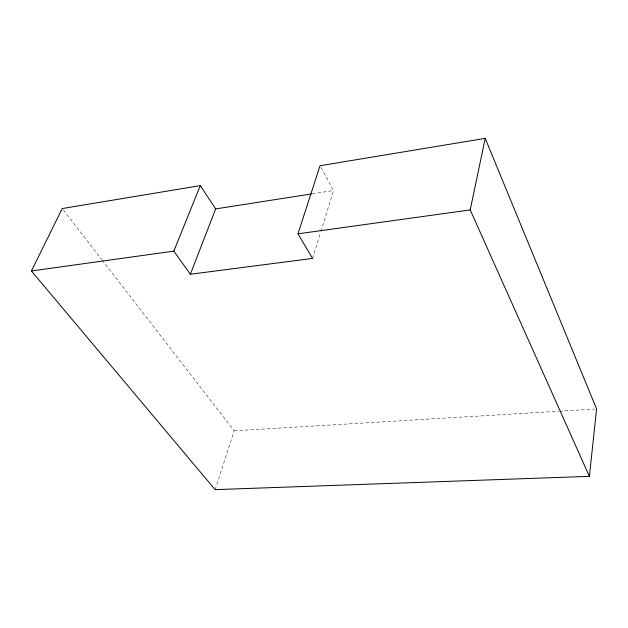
<?xml version="1.0" encoding="UTF-8"?>
<svg xmlns="http://www.w3.org/2000/svg" width="628" height="628" viewBox="0 0 628 628"><rect width="100%" height="100%" fill="white"/><g stroke="black" fill="none" stroke-linecap="round" stroke-linejoin="round"><path stroke-width="0.47" stroke-dasharray="3.14 2.35" d="M312.571 258.422L320.618 232.368M320.908 231.442L333.554 190.496L320.045 165.721M215.137 489.636L234.197 430.832L102.38 260.439M312.297 193.817L333.554 190.496M234.197 430.832L558.504 411.246M559.477 411.191L594.645 409.064M63.436 210.09L101.783 259.662"/><path stroke-width="0.94" d="M589.386 476.354L596.6 408.946L485.209 138.364L320.045 165.721L297.962 233.828L312.571 258.422L190.37 274.24L173.815 251.129L200.308 185.605L62.235 208.543L31.4 270.974L215.137 489.636L589.386 476.354L470.199 209.909L485.209 138.364M190.37 274.24L215.655 208.912L200.308 185.605M215.655 208.912L311.331 193.966M31.4 270.974L173.815 251.129M297.962 233.828L470.199 209.909"/></g></svg>
